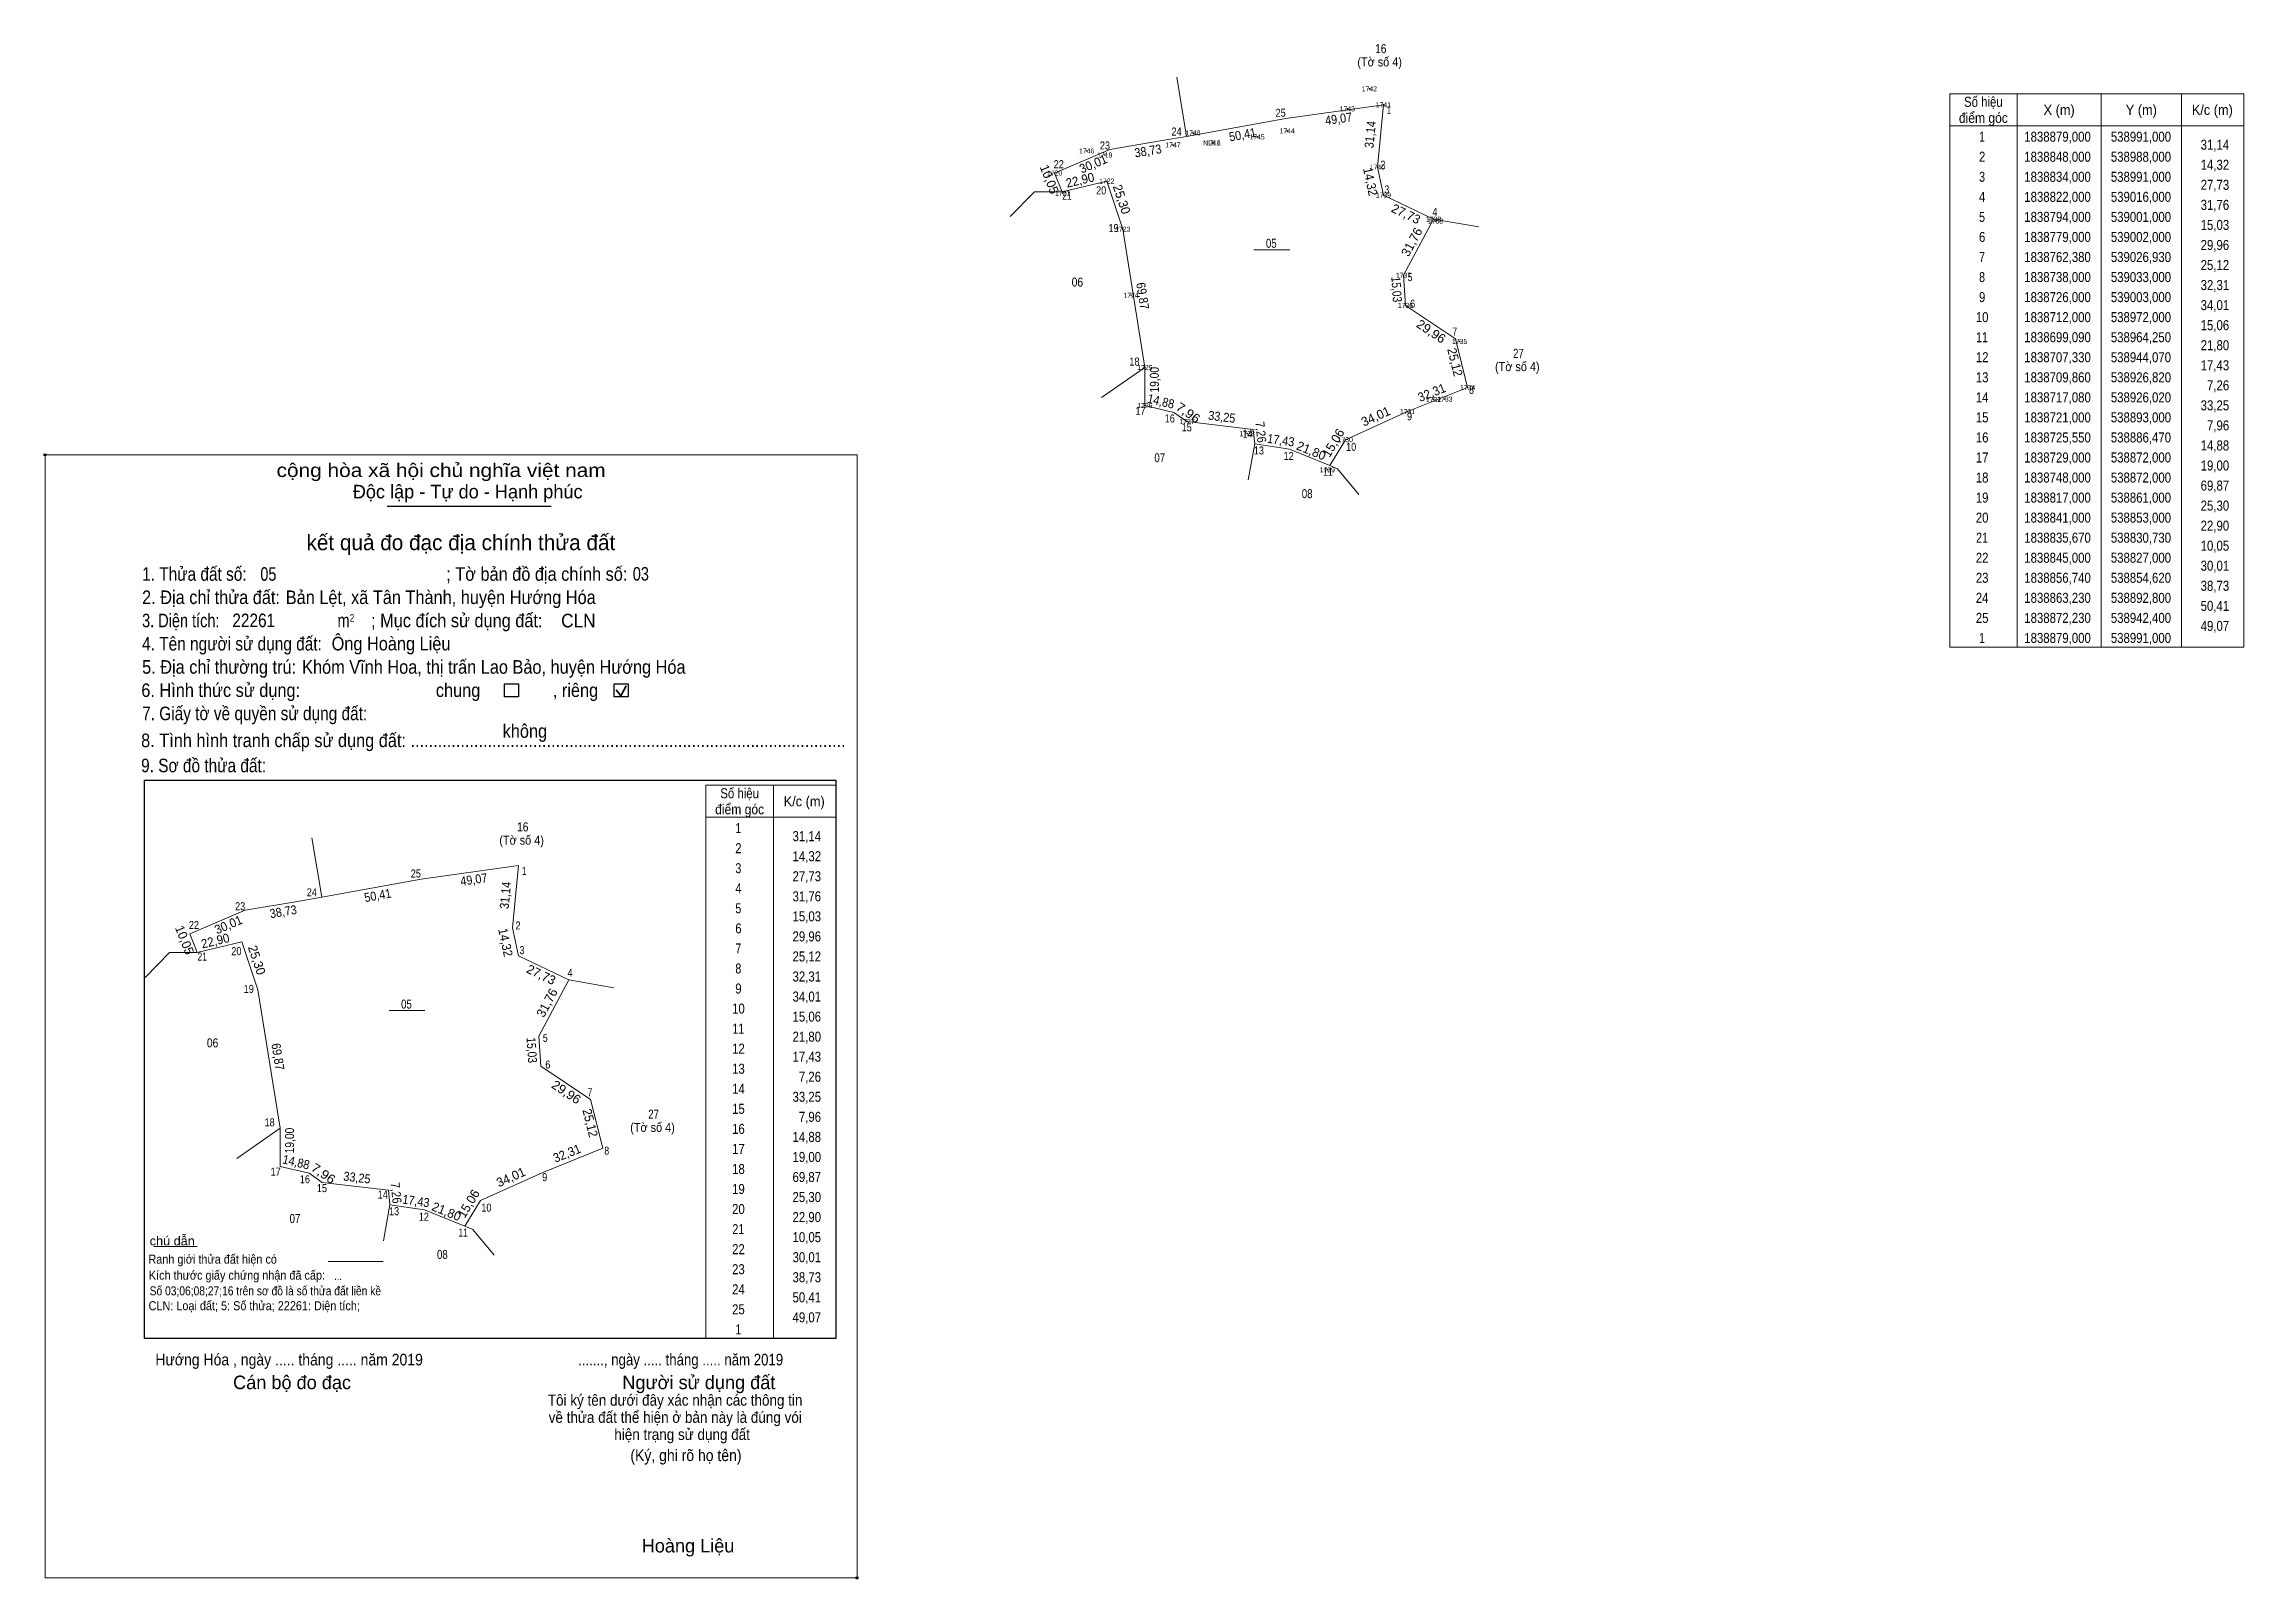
# Model space of a CAD drawing. Header units: centimetres. Extents: x 538323 to 539420, y 1838143 to 1838909.
import ezdxf
from ezdxf.enums import TextEntityAlignment as Align

# ---------------------------------------------------------------- set-up
doc = ezdxf.new("R2010")
doc.units = ezdxf.units.CM
doc.header["$LTSCALE"] = 2
doc.header["$PDMODE"] = 32
doc.header["$PDSIZE"] = 1
for name, color, linetype, lineweight in [('10', 7, 'Continuous', 13), ('11', 7, 'Continuous', 13), ('17', 7, 'Continuous', 13), ('2', 7, 'Continuous', 25), ('6', 7, 'Continuous', 13), ('63', 7, 'Continuous', 13)]:
    doc.layers.add(name, color=color, linetype=linetype, lineweight=lineweight)
doc.layers.add('12', color=7, linetype='Continuous')

msp = doc.modelspace()

# ---------------------------------------------------------------- linework, layer by layer
at = {"layer": '10'}
for p, q in [((538892.8, 1838863.23), (538880.68, 1838861.17)), ((538872, 1838729), (538886.47, 1838725.55)), ((538926.02, 1838717.08), (538926.82, 1838709.86)), ((538461.46, 1838483.78), (538449.34, 1838481.72)), ((538440.66, 1838349.55), (538455.13, 1838346.1)), ((538494.68, 1838337.63), (538495.48, 1838330.41))]:
    msp.add_line(p, q, dxfattribs=at)
for points in [[(538893, 1838721), (538926.02, 1838717.08), (538926.82, 1838709.86)], [(538461.66, 1838341.55), (538494.68, 1838337.63), (538495.48, 1838330.41)]]:
    msp.add_lwpolyline(points, dxfattribs=at)
at = {"layer": '11'}
for p, q in [((538973, 1838877.31), (538973, 1838876.69)), ((538984.31, 1838887), (538983.69, 1838887)), ((538984, 1838887.31), (538984, 1838886.69)), ((538991.31, 1838879), (538990.69, 1838879)), ((538991, 1838879.31), (538991, 1838878.69)), ((538973.31, 1838877), (538972.69, 1838877)), ((538843.31, 1838856), (538842.69, 1838856)), ((538843, 1838856.31), (538843, 1838855.69)), ((538886.31, 1838859), (538885.69, 1838859)), ((538886, 1838859.31), (538886, 1838858.69)), ((538896.31, 1838865), (538895.69, 1838865)), ((538896, 1838865.31), (538896, 1838864.69)), ((538906.31, 1838860), (538905.69, 1838860)), ((538906, 1838860.31), (538906, 1838859.69)), ((538928.31, 1838863), (538927.69, 1838863)), ((538928, 1838863.31), (538928, 1838862.69)), ((538943.31, 1838866), (538942.69, 1838866)), ((538943, 1838866.31), (538943, 1838865.69)), ((538827.31, 1838845), (538826.69, 1838845)), ((538827, 1838845.31), (538827, 1838844.69)), ((538852.31, 1838854), (538851.69, 1838854)), ((538852, 1838854.31), (538852, 1838853.69)), ((538988.31, 1838848), (538987.69, 1838848)), ((538988, 1838848.31), (538988, 1838847.69)), ((538831.31, 1838835), (538830.69, 1838835)), ((538831, 1838835.31), (538831, 1838834.69)), ((538853.31, 1838841), (538852.69, 1838841)), ((538853, 1838841.31), (538853, 1838840.69)), ((538991.31, 1838834), (538990.69, 1838834)), ((538991, 1838834.31), (538991, 1838833.69)), ((538861.31, 1838817), (538860.69, 1838817)), ((538861, 1838817.31), (538861, 1838816.69)), ((539016.31, 1838822), (539015.69, 1838822)), ((539016, 1838822.31), (539016, 1838821.69)), ((539017.31, 1838821), (539016.69, 1838821)), ((539017, 1838821.31), (539017, 1838820.69)), ((539001.31, 1838794), (539000.69, 1838794)), ((539001, 1838794.31), (539001, 1838793.69)), ((538865.41, 1838784.03), (538864.79, 1838784.03)), ((538865.1, 1838784.34), (538865.1, 1838783.72)), ((539002.31, 1838779), (539001.69, 1838779)), ((539002, 1838779.31), (539002, 1838778.69)), ((539029.31, 1838761), (539028.69, 1838761)), ((539029, 1838761.31), (539029, 1838760.69)), ((538872.31, 1838748), (538871.69, 1838748)), ((538872, 1838748.31), (538872, 1838747.69)), ((539033.31, 1838738), (539032.69, 1838738)), ((539033, 1838738.31), (539033, 1838737.69)), ((538872.31, 1838729), (538871.69, 1838729)), ((538872, 1838729.31), (538872, 1838728.69)), ((539003.31, 1838726), (539002.69, 1838726)), ((539003, 1838726.31), (539003, 1838725.69)), ((539016.31, 1838732), (539015.69, 1838732)), ((539016, 1838732.31), (539016, 1838731.69)), ((539021.97, 1838732.25), (539021.35, 1838732.25)), ((539021.66, 1838732.56), (539021.66, 1838731.94)), ((538893.31, 1838721), (538892.69, 1838721)), ((538893, 1838721.31), (538893, 1838720.69)), ((538923.31, 1838715), (538922.69, 1838715)), ((538923, 1838715.31), (538923, 1838714.69)), ((538972.31, 1838712), (538971.69, 1838712)), ((538972, 1838712.31), (538972, 1838711.69)), ((538963.31, 1838697), (538962.69, 1838697)), ((538963, 1838697.31), (538963, 1838696.69))]:
    msp.add_line(p, q, dxfattribs=at)
at = {"layer": '17'}
msp.add_line((538377.64, 1838309.51), (538399.36, 1838309.51), dxfattribs=at)
at = {"layer": '2'}
for p, q in [((538494.02, 1838678.78), (538575.93, 1838678.78)), ((538373.1, 1838542.24), (538717.91, 1838542.24)), ((538717.91, 1838542.24), (538717.91, 1838263.65))]:
    msp.add_line(p, q, dxfattribs=at)
at = {"layer": '2', "lineweight": 35}
for p, q in [((538608.26, 1838587.22), (538610.56, 1838584.22)), ((538610.56, 1838584.22), (538613.37, 1838589.24))]:
    msp.add_line(p, q, dxfattribs=at)
at = {"layer": '2', "lineweight": 13}
msp.add_lwpolyline([(538323.43, 1838704.47), (538728.46, 1838704.47), (538728.46, 1838144.27), (538323.43, 1838144.27)], close=True, dxfattribs=at)
at = {"layer": '2'}
for points in [[(538552.63, 1838590.21), (538559.59, 1838590.21), (538559.59, 1838583.73), (538552.63, 1838583.73)], [(538607.36, 1838590.21), (538614.31, 1838590.21), (538614.31, 1838583.73), (538607.36, 1838583.73)]]:
    msp.add_lwpolyline(points, close=True, dxfattribs=at)
msp.add_lwpolyline([(538717.91, 1838263.65), (538373.1, 1838263.65), (538373.1, 1838542.24)], dxfattribs=at)
for p in [(538323.43, 1838704.47), (538728.45, 1838144.27)]:
    msp.add_point(p, dxfattribs=at)
at = {"layer": '6'}
for p, q in [((538892.8, 1838863.23), (538887.89, 1838892.81)), ((539038.52, 1838818.11), (539016, 1838822)), ((538893, 1838721), (538886.47, 1838725.55)), ((538461.46, 1838483.78), (538456.55, 1838513.36)), ((538607.18, 1838438.66), (538584.66, 1838442.55)), ((538461.66, 1838341.55), (538455.13, 1838346.1)), ((538464.7, 1838302.13), (538492.12, 1838302.13))]:
    msp.add_line(p, q, dxfattribs=at)
for points in [[(538892.8, 1838863.23), (538942.4, 1838872.23), (538991, 1838879)], [(538964.25, 1838699.09), (538972, 1838712), (539003, 1838726), (539033, 1838738), (539026.93, 1838762.38), (539002, 1838779), (539001, 1838794), (539016, 1838822), (538991, 1838834), (538988, 1838848), (538991, 1838879)], [(538880.68, 1838861.17), (538854.62, 1838856.74), (538827, 1838845), (538830.73, 1838835.67), (538853, 1838841), (538861, 1838817), (538872, 1838748), (538872, 1838729)], [(538964.25, 1838699.09), (538944.07, 1838707.33), (538926.82, 1838709.86)], [(538461.46, 1838483.78), (538511.06, 1838492.78), (538559.66, 1838499.55)], [(538532.91, 1838319.64), (538540.66, 1838332.55), (538571.66, 1838346.55), (538601.66, 1838358.55), (538595.59, 1838382.93), (538570.66, 1838399.55), (538569.66, 1838414.55), (538584.66, 1838442.55), (538559.66, 1838454.55), (538556.66, 1838468.55), (538559.66, 1838499.55)], [(538449.34, 1838481.72), (538423.28, 1838477.29), (538395.66, 1838465.55), (538399.39, 1838456.22), (538421.66, 1838461.55), (538429.66, 1838437.55), (538440.66, 1838368.55), (538440.66, 1838349.55)], [(538532.91, 1838319.64), (538512.73, 1838327.88), (538495.48, 1838330.41)]]:
    msp.add_lwpolyline(points, dxfattribs=at)
at = {"layer": '63'}
for p, q in [((539307.03, 1838884.52), (539307.03, 1838608.52)), ((539349.03, 1838884.52), (539349.03, 1838608.52)), ((539389.03, 1838884.52), (539389.03, 1838608.52)), ((539273.43, 1838868.52), (539420.23, 1838868.52)), ((538830.73, 1838835.67), (538816.89, 1838835.61)), ((538926.44, 1838806.7), (538944.27, 1838806.7)), ((538872, 1838748), (538850.39, 1838733)), ((538926.82, 1838709.86), (538923.56, 1838691.91)), ((538653.11, 1838263.65), (538653.11, 1838539.65)), ((538686.71, 1838539.65), (538686.71, 1838263.65)), ((538686.71, 1838539.65), (538686.71, 1838263.65)), ((538717.91, 1838539.65), (538717.91, 1838263.65)), ((538399.39, 1838456.22), (538385.55, 1838456.16)), ((538495.1, 1838427.25), (538512.93, 1838427.25)), ((538440.66, 1838368.55), (538419.05, 1838353.55)), ((538495.48, 1838330.41), (538492.22, 1838312.46))]:
    msp.add_line(p, q, dxfattribs=at)
msp.add_lwpolyline([(539273.43, 1838884.52), (539420.23, 1838884.52), (539420.23, 1838608.52), (539273.43, 1838608.52)], close=True, dxfattribs=at)
for points in [[(538816.89, 1838835.61), (538816.89, 1838835.61), (538804.77, 1838823.26)], [(538964.25, 1838699.09), (538968.08, 1838697.53), (538978.74, 1838684.72)], [(538653.11, 1838539.65), (538686.71, 1838539.65), (538717.91, 1838539.65)], [(538653.11, 1838523.65), (538686.71, 1838523.65), (538717.91, 1838523.65)], [(538385.55, 1838456.16), (538385.55, 1838456.16), (538373.43, 1838443.81)], [(538532.91, 1838319.64), (538536.74, 1838318.08), (538547.4, 1838305.27)], [(538717.91, 1838263.65), (538686.71, 1838263.65), (538653.11, 1838263.65)]]:
    msp.add_lwpolyline(points, dxfattribs=at)

# ---------------------------------------------------------------- texts
at = {"layer": '12'}
for s, width, p in [('1742', 0.85, (538984, 1838885.75)), ('1743', 0.85, (538973, 1838875.75)), ('1741', 0.85, (538990.995, 1838877.75)), ('1744', 0.85, (538943, 1838864.75)), ('1746', 0.85, (538842.995, 1838854.75)), ('1747', 0.9, (538886.005, 1838857.75)), ('1748', 0.85, (538896.005, 1838863.75)), ('1718', 0.85, (538906.005, 1838858.75)), ('1745', 0.85, (538928.005, 1838861.75)), ('1720', 0.85, (538827.005, 1838843.75)), ('1719', 0.85, (538852.005, 1838852.75)), ('1740', 0.85, (538988.005, 1838846.75)), ('1721', 0.85, (538830.995, 1838833.75)), ('1722', 0.85, (538853, 1838839.75)), ('1739', 0.85, (538991.005, 1838832.75)), ('1738', 0.85, (539016.005, 1838820.75)), ('1723', 0.85, (538861, 1838815.75)), ('1768', 0.85, (539017.005, 1838819.75)), ('1737', 0.9, (539001.005, 1838792.75)), ('1724', 0.85, (538865.1, 1838782.78)), ('1736', 0.85, (539001.995, 1838777.75)), ('1735', 0.85, (539029.005, 1838759.75)), ('1725', 0.85, (538872.005, 1838746.75)), ('1734', 0.85, (539033, 1838736.75)), ('1726', 0.85, (538871.995, 1838727.75)), ('1731', 0.85, (539002.995, 1838724.75)), ('1732', 0.85, (539016, 1838730.75)), ('1733', 0.85, (539021.65, 1838730.99)), ('1727', 0.9, (538893.005, 1838719.75)), ('1728', 0.85, (538923.005, 1838713.75)), ('1730', 0.85, (538972.005, 1838710.75)), ('1729', 0.85, (538963.005, 1838695.75))]:
    msp.add_text(s, height=2.5, dxfattribs=dict(at, width=width)).set_placement(p, align=Align.CENTER)
msp.add_text('NULL ', height=2.5, dxfattribs=at).set_placement((538906, 1838858.75), align=Align.CENTER)
at = {"layer": '2'}
for s, height, width, p in [('cộng hòa xã hội chủ nghĩa việt nam', 6.761, 1.15, (538438.92, 1838693.39)), ('1. Thửa đất số:', 6.761, 0.85, (538371.86, 1838641.63)), ('05', 6.76, 0.8, (538430.82, 1838641.63)), ('; Tờ bản đồ địa chính số:', 6.761, 0.9, (538523.54, 1838641.63)), ('03', 6.76, 0.8, (538616.6, 1838641.72)), ('2. Địa chỉ thửa đất:', 6.761, 0.9, (538371.86, 1838630.03)), ('Bản Lệt, xã Tân Thành, huyện Hướng Hóa', 6.76, 0.9, (538443.52, 1838630.03)), ('3. Diện tích:', 6.761, 0.8, (538371.86, 1838618.44)), ('22261', 6.76, 0.85, (538416.86, 1838618.5)), ('2', 3.863, 0.8, (538475.39, 1838621.15)), ('; Mục đích sử dụng đất:', 6.761, 0.9, (538486.07, 1838618.44)), ('CLN', 6.76, 0.95, (538580.87, 1838618.39)), ('4. Tên người sử dụng đất:', 6.761, 0.85, (538371.86, 1838606.86)), ('Ông Hoàng Liệu', 6.76, 0.9, (538466.4, 1838606.91)), ('m', 6.761, 0.8, (538469.32, 1838618.44)), ('5. Địa chỉ thường trú:', 6.761, 0.9, (538371.86, 1838595.27)), ('Khóm Vĩnh Hoa, thị trấn Lao Bảo, huyện Hướng Hóa', 6.76, 0.9, (538451.68, 1838595.27)), ('6. Hình thức sử dụng:', 6.761, 0.9, (538371.47, 1838583.67)), ('chung                , riêng', 6.761, 0.9, (538518.38, 1838583.67)), ('7. Giấy tờ về quyền sử dụng đất:', 6.761, 0.85, (538371.86, 1838572.09)), ('không', 6.761, 0.9, (538551.69, 1838563.31)), ('8. Tình hình tranh chấp sử dụng đất: ................................................................................................', 6.761, 0.9, (538371.37, 1838558.66)), ('9. Sơ đồ thửa đất:', 6.761, 0.85, (538371.37, 1838546.13)), ('Hướng Hóa , ngày ..... tháng ..... năm 2019', 5.8, 0.9, (538378.48, 1838250.27)), ('......., ngày ..... tháng ..... năm 2019', 5.8, 0.85, (538589.36, 1838250.27)), ('(Ký, ghi rõ họ tên)', 5.795, 0.9, (538615.4, 1838202.55))]:
    msp.add_text(s, height=height, dxfattribs=dict(at, width=width)).set_placement(p)
for s, height, p in [('Độc lập - Tự do - Hạnh phúc', 6.761, (538476.94, 1838682.73)), ('Cán bộ đo đạc', 6.761, (538417.25, 1838238.43)), ('Người sử dụng đất', 6.761, (538611.38, 1838238.43)), ('Hoàng Liệu', 6.76, (538621.04, 1838156.98))]:
    msp.add_text(s, height=height, dxfattribs=at).set_placement(p)
for s, height, p in [('kết quả đo đạc địa chính thửa đất', 7.727, (538530.865, 1838656.89)), ('.', 1.932, (538728.416, 1838143.24))]:
    msp.add_text(s, height=height, dxfattribs=at).set_placement(p, align=Align.CENTER)
at = {"layer": '2', "width": 0.9}
for s, height, p in [('...', 3.75, (538469.55, 1838292.9)), ('Tôi ký tên dưới đây xác nhận các thông tin', 5.585, (538637.715, 1838230.17)), ('về thửa đất thể hiện ở bản này là đúng vói', 5.585, (538637.78, 1838221.63)), ('hiện trạng sử dụng đất', 5.585, (538641.2, 1838213.08))]:
    msp.add_text(s, height=height, dxfattribs=at).set_placement(p, align=Align.CENTER)
at = {"layer": '6'}
for s, width, p in [('chú dẫn', 1.05, (538375.66, 1838310.15)), ('Ranh giới thửa đất hiện có ', 0.9, (538375.02, 1838301.01)), ('Kích thước giấy chứng nhận đã cấp:', 0.9, (538375.23, 1838293.02)), ('Số 03;06;08;27;16 trên sơ đồ là số thửa đất liền kề', 0.85, (538375.63, 1838285.21)), ('CLN: Loại đất; 5: Số thửa; 22261: Diện tích;', 0.9, (538375.09, 1838277.8))]:
    msp.add_text(s, height=4.5, dxfattribs=dict(at, width=width)).set_placement(p)
at = {"layer": '63'}
for s, height, width, p in [('(Tờ số 4)', 4.5, 0.9, (538989.12, 1838898.17)), ('16', 4.5, 0.85, (538989.675, 1838904.79)), ('Số hiệu', 5, 0.85, (539290.225, 1838878.02)), ('X (m)', 5, 0.95, (539328.03, 1838874.02)), ('Y (m)', 5, 0.95, (539369.03, 1838874.02)), ('K/c (m)', 5, 0.95, (539404.435, 1838874.02)), ('điểm góc', 5, 0.9, (539290.235, 1838870.02)), (' 2', 5, 0.85, (539288.83, 1838850.62)), (' 1', 5, 0.75, (539288.83, 1838860.62)), ('1838879,000', 5, 0.85, (539327.23, 1838860.62)), ('1838848,000', 5, 0.85, (539327.23, 1838850.62)), ('538991,000', 5, 0.85, (539368.825, 1838860.62)), ('538988,000', 5, 0.85, (539368.825, 1838850.62)), (' 3', 5, 0.8, (539288.835, 1838840.62)), ('1838834,000', 5, 0.85, (539327.23, 1838840.62)), ('538991,000', 5, 0.85, (539368.825, 1838840.62)), (' 4', 5, 0.85, (539288.83, 1838830.62)), ('1838822,000', 5, 0.85, (539327.23, 1838830.62)), ('539016,000', 5, 0.85, (539368.825, 1838830.62)), (' 5', 5, 0.8, (539288.835, 1838820.62)), ('1838794,000', 5, 0.85, (539327.23, 1838820.62)), ('539001,000', 5, 0.85, (539368.825, 1838820.62)), ('05', 4.5, 0.8, (538935.055, 1838807.7)), (' 6', 5, 0.85, (539288.835, 1838810.62)), ('1838779,000', 5, 0.85, (539327.23, 1838810.62)), ('539002,000', 5, 0.85, (539368.825, 1838810.62)), (' 7', 5, 0.8, (539288.83, 1838800.62)), ('1838762,380', 5, 0.85, (539327.23, 1838800.62)), ('539026,930', 5, 0.85, (539368.825, 1838800.62)), ('06', 4.5, 0.85, (538838.355, 1838788.35)), (' 8', 5, 0.8, (539288.83, 1838790.62)), ('1838738,000', 5, 0.85, (539327.23, 1838790.62)), ('539033,000', 5, 0.85, (539368.825, 1838790.62)), (' 9', 5, 0.85, (539288.83, 1838780.62)), ('1838726,000', 5, 0.85, (539327.23, 1838780.62)), ('539003,000', 5, 0.85, (539368.825, 1838780.62)), (' 10', 5, 0.85, (539288.825, 1838770.62)), ('1838712,000', 5, 0.85, (539327.23, 1838770.62)), ('538972,000', 5, 0.85, (539368.825, 1838770.62)), ('27', 4.5, 0.8, (539058.33, 1838752.81)), (' 11', 5, 0.8, (539288.825, 1838760.62)), ('1838699,090', 5, 0.85, (539327.23, 1838760.62)), ('538964,250', 5, 0.85, (539368.825, 1838760.62)), ('(Tờ số 4)', 4.5, 0.9, (539057.78, 1838746.19)), (' 13', 5, 0.85, (539288.83, 1838740.62)), (' 12', 5, 0.85, (539288.835, 1838750.62)), ('1838707,330', 5, 0.85, (539327.23, 1838750.62)), ('1838709,860', 5, 0.85, (539327.23, 1838740.62)), ('538944,070', 5, 0.85, (539368.825, 1838750.62)), ('538926,820', 5, 0.85, (539368.825, 1838740.62)), (' 14', 5, 0.85, (539288.825, 1838730.62)), ('1838717,080', 5, 0.85, (539327.23, 1838730.62)), ('538926,020', 5, 0.85, (539368.825, 1838730.62)), (' 15', 5, 0.85, (539288.83, 1838720.62)), ('1838721,000', 5, 0.85, (539327.23, 1838720.62)), ('538893,000', 5, 0.85, (539368.825, 1838720.62)), (' 16', 5, 0.85, (539288.83, 1838710.62)), ('1838725,550', 5, 0.85, (539327.23, 1838710.62)), ('538886,470', 5, 0.85, (539368.825, 1838710.62)), ('07', 4.5, 0.8, (538879.45, 1838700.74)), (' 17', 5, 0.85, (539288.835, 1838700.62)), ('1838729,000', 5, 0.85, (539327.23, 1838700.62)), ('538872,000', 5, 0.85, (539368.825, 1838700.62)), (' 18', 5, 0.85, (539288.835, 1838690.62)), ('1838748,000', 5, 0.85, (539327.23, 1838690.62)), ('538872,000', 5, 0.85, (539368.825, 1838690.62)), ('08', 4.5, 0.8, (538952.96, 1838682.83)), (' 19', 5, 0.85, (539288.825, 1838680.62)), ('1838817,000', 5, 0.85, (539327.23, 1838680.62)), ('538861,000', 5, 0.85, (539368.825, 1838680.62)), (' 20', 5, 0.85, (539288.825, 1838670.62)), ('1838841,000', 5, 0.85, (539327.23, 1838670.62)), ('538853,000', 5, 0.85, (539368.825, 1838670.62)), (' 21', 5, 0.8, (539288.825, 1838660.62)), ('1838835,670', 5, 0.85, (539327.23, 1838660.62)), ('538830,730', 5, 0.85, (539368.825, 1838660.62)), (' 22', 5, 0.85, (539288.835, 1838650.62)), ('1838845,000', 5, 0.85, (539327.23, 1838650.62)), ('538827,000', 5, 0.85, (539368.825, 1838650.62)), (' 23', 5, 0.85, (539288.83, 1838640.62)), ('1838856,740', 5, 0.85, (539327.23, 1838640.62)), ('538854,620', 5, 0.85, (539368.825, 1838640.62)), (' 24', 5, 0.85, (539288.825, 1838630.62)), (' 25', 5, 0.85, (539288.83, 1838620.62)), ('1838863,230', 5, 0.85, (539327.23, 1838630.62)), ('1838872,230', 5, 0.85, (539327.23, 1838620.62)), ('538892,800', 5, 0.85, (539368.825, 1838630.62)), ('538942,400', 5, 0.85, (539368.825, 1838620.62)), (' 1', 5, 0.75, (539288.83, 1838610.62)), ('1838879,000', 5, 0.85, (539327.23, 1838610.62)), ('538991,000', 5, 0.85, (539368.825, 1838610.62)), ('Số hiệu', 5, 0.85, (538669.895, 1838533.15)), ('điểm góc', 5, 0.9, (538669.905, 1838525.15)), ('K/c (m)', 5, 0.95, (538702.105, 1838529.15)), ('16', 4.5, 0.85, (538561.715, 1838516.62)), (' 1', 5, 0.75, (538668.5, 1838515.75)), ('(Tờ số 4)', 4.5, 0.9, (538561.16, 1838510)), (' 2', 5, 0.85, (538668.5, 1838505.75)), (' 3', 5, 0.8, (538668.505, 1838495.75)), (' 4', 5, 0.85, (538668.5, 1838485.75)), (' 5', 5, 0.8, (538668.505, 1838475.75)), (' 6', 5, 0.85, (538668.505, 1838465.75)), (' 7', 5, 0.8, (538668.5, 1838455.75)), (' 8', 5, 0.8, (538668.5, 1838445.75)), (' 9', 5, 0.85, (538668.5, 1838435.75)), ('05', 4.5, 0.8, (538503.715, 1838428.25)), (' 10', 5, 0.85, (538668.495, 1838425.75)), (' 11', 5, 0.8, (538668.495, 1838415.75)), ('06', 4.5, 0.85, (538407.015, 1838408.9)), (' 12', 5, 0.85, (538668.505, 1838405.75)), (' 13', 5, 0.85, (538668.5, 1838395.75)), (' 14', 5, 0.85, (538668.495, 1838385.75)), ('27', 4.5, 0.8, (538626.99, 1838373.36)), (' 15', 5, 0.85, (538668.5, 1838375.75)), ('(Tờ số 4)', 4.5, 0.9, (538626.44, 1838366.74)), (' 16', 5, 0.85, (538668.5, 1838365.75)), (' 17', 5, 0.85, (538668.505, 1838355.75)), (' 18', 5, 0.85, (538668.505, 1838345.75)), (' 19', 5, 0.85, (538668.495, 1838335.75)), (' 20', 5, 0.85, (538668.495, 1838325.75)), ('07', 4.5, 0.8, (538448.11, 1838321.29)), (' 21', 5, 0.8, (538668.495, 1838315.75)), ('08', 4.5, 0.8, (538521.62, 1838303.38)), (' 22', 5, 0.85, (538668.505, 1838305.75)), (' 23', 5, 0.85, (538668.5, 1838295.75)), (' 24', 5, 0.85, (538668.495, 1838285.75)), (' 25', 5, 0.85, (538668.5, 1838275.75)), (' 1', 5, 0.75, (538668.5, 1838265.75))]:
    msp.add_text(s, height=height, dxfattribs=dict(at, width=width)).set_placement(p, align=Align.CENTER)
for s, height, width, p in [(' 1', 4, 0.75, (538994.86, 1838874.4)), (' 24', 4, 0.85, (538890.38, 1838863.71)), (' 25', 4, 0.85, (538942.27, 1838873.07)), (' 23', 4, 0.85, (538854.62, 1838856.74)), ('31,14', 5, 0.85, (539412.83, 1838856.62)), (' 22', 4, 0.85, (538831.59, 1838847.41)), (' 2', 4, 0.85, (538991.98, 1838847.15)), ('14,32', 5, 0.85, (539412.83, 1838846.62)), (' 21', 4, 0.8, (538835.56, 1838831.67)), (' 20', 4, 0.85, (538852.75, 1838834.34)), (' 3', 4, 0.8, (538993.9, 1838834.84)), ('27,73', 5, 0.85, (539412.83, 1838836.62)), (' 4', 4, 0.85, (539017.93, 1838823.57)), ('31,76', 5, 0.85, (539412.83, 1838826.62)), (' 19', 4, 0.85, (538858.94, 1838815.54)), ('29,96', 5, 0.85, (539412.83, 1838806.62)), ('15,03', 5, 0.85, (539412.83, 1838816.62)), ('25,12', 5, 0.85, (539412.83, 1838796.62)), (' 5', 4, 0.8, (539005.47, 1838791.09)), ('32,31', 5, 0.85, (539412.83, 1838786.62)), (' 6', 4, 0.85, (539006.83, 1838777.79)), ('34,01', 5, 0.85, (539412.83, 1838776.62)), (' 7', 4, 0.8, (539027.77, 1838763.95)), ('15,06', 5, 0.85, (539412.83, 1838766.62)), ('21,80', 5, 0.85, (539412.83, 1838756.62)), (' 18', 4, 0.85, (538869.34, 1838748.96)), ('17,43', 5, 0.85, (539412.83, 1838746.62)), (' 8', 4, 0.8, (539036.14, 1838734.85)), ('7,26', 5, 0.85, (539412.83, 1838736.62)), (' 17', 4, 0.85, (538872.36, 1838724.4)), (' 16', 4, 0.85, (538886.94, 1838720.58)), (' 9', 4, 0.85, (539005.29, 1838721.64)), ('33,25', 5, 0.85, (539412.83, 1838726.62)), (' 15', 4, 0.85, (538895.41, 1838716.16)), (' 14', 4, 0.85, (538925.77, 1838712.95)), ('7,96', 5, 0.85, (539412.83, 1838716.62)), (' 13', 4, 0.85, (538931.4, 1838704.64)), (' 12', 4, 0.85, (538946.24, 1838701.88)), (' 10', 4, 0.85, (538977.44, 1838706.43)), ('14,88', 5, 0.85, (539412.83, 1838706.62)), (' 11', 4, 0.8, (538965.7, 1838694)), ('69,87', 5, 0.85, (539412.83, 1838686.62)), ('19,00', 5, 0.85, (539412.83, 1838696.62)), ('25,30', 5, 0.85, (539412.83, 1838676.62)), ('22,90', 5, 0.85, (539412.83, 1838666.62)), ('10,05', 5, 0.85, (539412.83, 1838656.62)), ('30,01', 5, 0.85, (539412.83, 1838646.62)), ('38,73', 5, 0.85, (539412.83, 1838636.62)), ('50,41', 5, 0.85, (539412.83, 1838626.62)), ('49,07', 5, 0.85, (539412.83, 1838616.62)), ('31,14', 5, 0.85, (538710.5, 1838511.75)), ('14,32', 5, 0.85, (538710.5, 1838501.75)), (' 25', 4, 0.85, (538510.93, 1838493.62)), (' 1', 4, 0.75, (538563.52, 1838494.95)), ('27,73', 5, 0.85, (538710.5, 1838491.75)), (' 24', 4, 0.85, (538459.04, 1838484.26)), ('31,76', 5, 0.85, (538710.5, 1838481.75)), (' 22', 4, 0.85, (538400.25, 1838467.96)), (' 23', 4, 0.85, (538423.28, 1838477.29)), (' 2', 4, 0.85, (538560.64, 1838467.7)), ('15,03', 5, 0.85, (538710.5, 1838471.75)), ('29,96', 5, 0.85, (538710.5, 1838461.75)), (' 21', 4, 0.8, (538404.22, 1838452.22)), (' 20', 4, 0.85, (538421.41, 1838454.89)), (' 3', 4, 0.8, (538562.56, 1838455.39)), ('25,12', 5, 0.85, (538710.5, 1838451.75)), (' 19', 4, 0.85, (538427.6, 1838436.09)), (' 4', 4, 0.85, (538586.59, 1838444.12)), ('32,31', 5, 0.85, (538710.5, 1838441.75)), ('34,01', 5, 0.85, (538710.5, 1838431.75)), ('21,80', 5, 0.85, (538710.5, 1838411.75)), ('15,06', 5, 0.85, (538710.5, 1838421.75)), (' 5', 4, 0.8, (538574.13, 1838411.64)), ('17,43', 5, 0.85, (538710.5, 1838401.75)), (' 6', 4, 0.85, (538575.49, 1838398.34)), ('7,26', 5, 0.85, (538710.5, 1838391.75)), (' 7', 4, 0.8, (538596.43, 1838384.5)), ('33,25', 5, 0.85, (538710.5, 1838381.75)), (' 18', 4, 0.85, (538438, 1838369.51)), ('7,96', 5, 0.85, (538710.5, 1838371.75)), ('14,88', 5, 0.85, (538710.5, 1838361.75)), (' 8', 4, 0.8, (538604.8, 1838355.4)), ('19,00', 5, 0.85, (538710.5, 1838351.75)), (' 17', 4, 0.85, (538441.02, 1838344.95)), (' 16', 4, 0.85, (538455.6, 1838341.13)), (' 15', 4, 0.85, (538464.07, 1838336.71)), (' 9', 4, 0.85, (538573.95, 1838342.19)), ('69,87', 5, 0.85, (538710.5, 1838341.75)), (' 14', 4, 0.85, (538494.43, 1838333.5)), (' 13', 4, 0.85, (538500.06, 1838325.19)), (' 10', 4, 0.85, (538546.1, 1838326.98)), ('25,30', 5, 0.85, (538710.5, 1838331.75)), (' 12', 4, 0.85, (538514.9, 1838322.43)), (' 11', 4, 0.8, (538534.36, 1838314.55)), ('22,90', 5, 0.85, (538710.5, 1838321.75)), ('30,01', 5, 0.85, (538710.5, 1838301.75)), ('10,05', 5, 0.85, (538710.5, 1838311.75)), ('38,73', 5, 0.85, (538710.5, 1838291.75)), ('50,41', 5, 0.85, (538710.5, 1838281.75)), ('49,07', 5, 0.85, (538710.5, 1838271.75))]:
    msp.add_text(s, height=height, dxfattribs=dict(at, width=width)).set_placement(p, align=Align.RIGHT)
for s, rotation, width, p in [('50,41', 10.285, 0.9, (538921.133, 1838861.946)), ('49,07', 7.93, 0.9, (538968.95, 1838869.865)), ('31,14', 84.472, 0.9, (538986.632, 1838863.973)), ('38,73', 9.647, 0.9, (538873.963, 1838853.861)), ('22,90', 13.46, 0.95, (538840.211, 1838839.309)), ('30,01', 23.028, 0.95, (538847.125, 1838847.487)), ('14,32', 282.095, 0.95, (538982.281, 1838840.246)), ('69,87', 279.058, 0.9, (538868.725, 1838783.339)), ('15,03', 273.814, 0.85, (538995.347, 1838786.82)), ('29,96', 326.31, 1.05, (539013.542, 1838764.175)), ('25,12', 283.981, 0.95, (539024.535, 1838750.124)), ('19,00', 90, 0.85, (538879, 1838741.885)), ('32,31', 21.801, 0.95, (539015.919, 1838733.412)), ('14,88', 346.59, 0.9, (538879.523, 1838728.966)), ('7,96', 325.132, 1.1, (538892.344, 1838723.584)), ('33,25', 353.23, 0.9, (538910.135, 1838721.186)), ('7,26', 276.323, 0.9, (538927.644, 1838715.518)), ('17,43', 351.656, 0.9, (538939.513, 1838709.51)), ('49,07', 7.93, 0.9, (538537.615, 1838490.415)), ('50,41', 10.285, 0.9, (538489.793, 1838482.496)), ('31,14', 84.472, 0.9, (538555.291, 1838484.518)), ('30,01', 23.028, 0.95, (538415.785, 1838468.037)), ('38,73', 9.647, 0.9, (538442.623, 1838474.411)), ('22,90', 13.46, 0.95, (538408.871, 1838459.859)), ('14,32', 282.095, 0.95, (538550.941, 1838460.796)), ('69,87', 279.058, 0.9, (538437.385, 1838403.889)), ('15,03', 273.814, 0.85, (538564.007, 1838407.37)), ('29,96', 326.31, 1.05, (538582.202, 1838384.725)), ('25,12', 283.981, 0.95, (538593.195, 1838370.674)), ('19,00', 90, 0.85, (538447.66, 1838362.435)), ('14,88', 346.59, 0.9, (538448.183, 1838349.516)), ('7,96', 325.132, 1.1, (538461.004, 1838344.134)), ('32,31', 21.801, 0.95, (538584.579, 1838353.962)), ('33,25', 353.23, 0.9, (538478.79, 1838341.737)), ('7,26', 276.323, 0.9, (538496.304, 1838336.068)), ('17,43', 351.656, 0.9, (538508.173, 1838330.06))]:
    msp.add_text(s, height=4.5, rotation=rotation, dxfattribs=dict(at, width=width)).set_placement(p, align=Align.CENTER)
for s, rotation, p in [('10,05', 291.791, (538822.292, 1838841.065)), ('25,30', 288.435, (538858.318, 1838831.187)), ('27,73', 334.359, (539001.276, 1838822.592)), ('31,76', 61.821, (539007.122, 1838809.538)), ('34,01', 24.305, (538988.049, 1838721.577)), ('15,06', 59.023, (538967.966, 1838709.247)), ('21,80', 337.789, (538954.169, 1838704.429)), ('10,05', 291.791, (538390.952, 1838461.615)), ('25,30', 288.435, (538426.976, 1838451.742)), ('27,73', 334.359, (538569.936, 1838443.142)), ('31,76', 61.821, (538575.782, 1838430.088)), ('34,01', 24.305, (538556.714, 1838342.13)), ('21,80', 337.789, (538522.834, 1838324.977)), ('15,06', 59.023, (538536.626, 1838329.797))]:
    msp.add_text(s, height=4.5, rotation=rotation, dxfattribs=at).set_placement(p, align=Align.CENTER)

doc.saveas('drawing.dxf')
